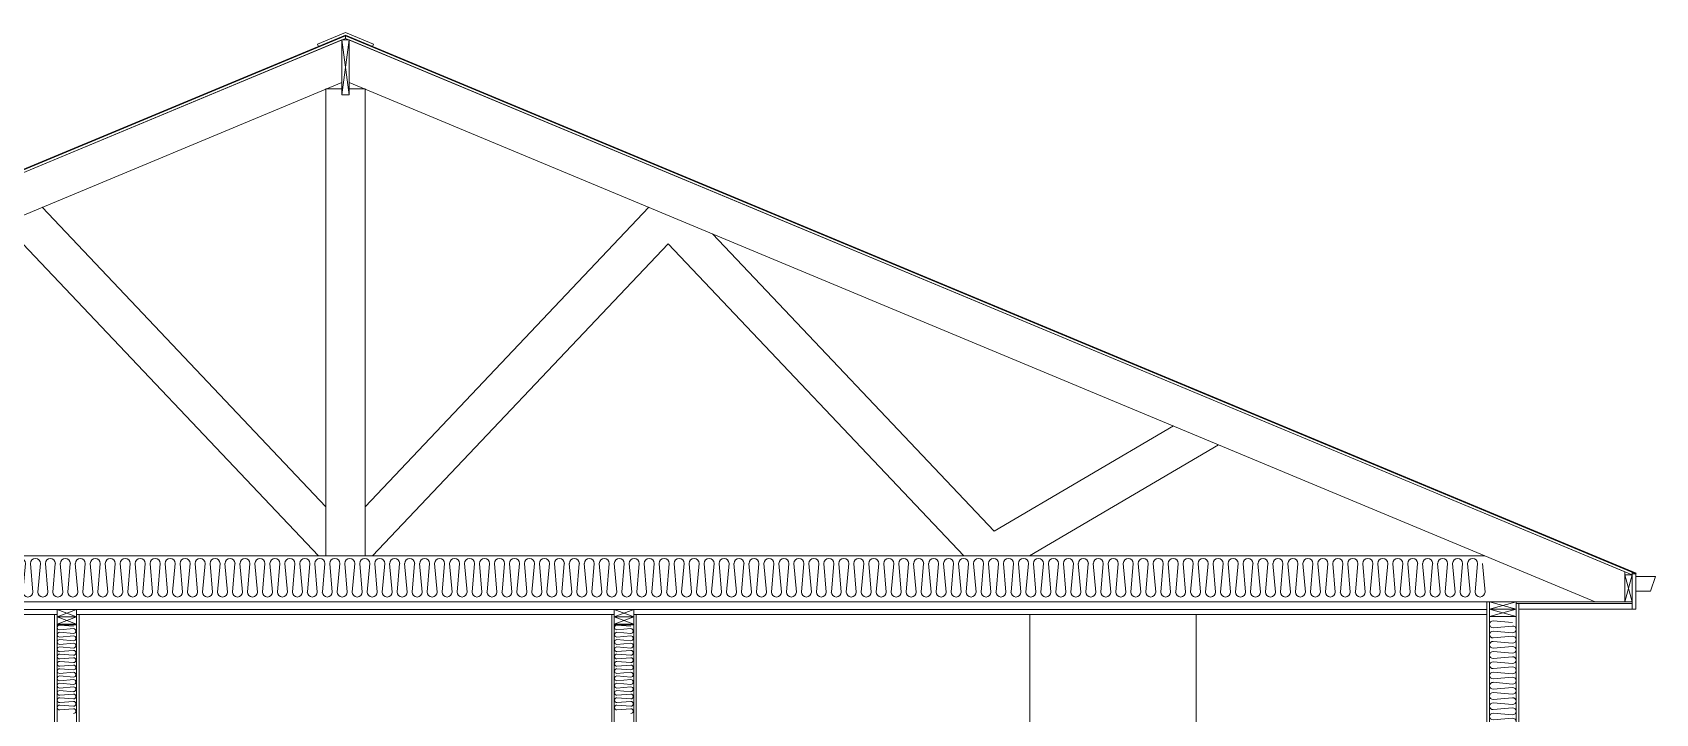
# Model space of a CAD drawing. Header units: inches. Extents: x 99 to 15695, y -7208 to 2559.
# Drawn here: x 13975.1 to 14307.1, y -4124.8 to -3985.5 of the extents above; entities that cross this region are included whole.
import ezdxf

# ---------------------------------------------------------------- set-up
doc = ezdxf.new("R2010")
doc.units = ezdxf.units.IN
doc.header["$LTSCALE"] = 96
doc.header["$MEASUREMENT"] = 0
doc.layers.add('Common', color=4, linetype='Continuous', lineweight=5)
doc.layers.add('Insulate', color=7, linetype='Continuous', lineweight=0, true_color=0x918d8e)

# ---------------------------------------------------------------- blocks, each defined once
blk = doc.blocks.new('*U397')
at = {"layer": 'Insulate', "transparency": 33554687}
for p, q in [((2.92, -0.25), (-2.92, 0.25)), ((-2.92, -1.78), (2.92, -1.27))]:
    blk.add_line(p, q, dxfattribs=at)
for centre, start, end in [((-2.92, -0.76), 90, 270), ((2.92, 0.76), 270, 90)]:
    blk.add_arc(centre, 1.02, start, end, dxfattribs=at)
blk = doc.blocks.new('*U398')
at = {"layer": 'Insulate', "color": 0, "linetype": 'ByBlock', "lineweight": -2, "transparency": 16777216}
for p in [(0, -165.375), (0, -168.4375), (0, -171.5), (0, -174.5625), (0, -177.625), (0, -180.6875), (0, -183.75), (0, -186.8125), (0, -189.875), (0, -192.9375), (0, -196), (0, -199.0625), (0, -202.125), (0, -205.1875), (0, -208.25), (0, -211.3125), (0, -214.375), (0, -217.4375), (0, -220.5), (0, -223.5625), (0, -226.625), (0, -229.6875), (0, -232.75), (0, -235.8125), (0, -238.875), (0, -241.9375), (0, -245), (0, -248.0625), (0, -251.125), (0, -254.1875), (0, -257.25), (0, -260.3125), (0, -263.375), (0, -266.4375), (0, -269.5), (0, -272.5625), (0, -275.625), (0, -278.6875), (0, -281.75), (0, -284.8125), (0, -287.875), (0, -290.9375), (0, -294), (0, -297.0625), (0, -300.125), (0, -303.1875), (0, -306.25), (0, -309.3125), (0, -312.375), (0, -315.4375), (0, -318.5), (0, -321.5625), (0, -324.625), (0, -327.6875), (0, -330.75), (0, -333.8125), (0, -336.875), (0, -339.9375), (0, -343), (0, -346.0625), (0, -349.125), (0, -352.1875), (0, -355.25), (0, -358.3125), (0, -361.375), (0, -364.4375), (0, -367.5), (0, -370.5625), (0, -373.625), (0, -376.6875), (0, -379.75), (0, -382.8125), (0, -385.875), (0, -388.9375), (0, -392), (0, -395.0625), (0, -398.125), (0, -401.1875), (0, -404.25), (0, -407.3125), (0, -410.375), (0, -413.4375), (0, -416.5), (0, -419.5625), (0, -422.625), (0, -425.6875), (0, -428.75), (0, -431.8125), (0, -434.875), (0, -437.9375), (0, -441), (0, -444.0625), (0, -447.125), (0, -450.1875), (0, -453.25), (0, -456.3125), (0, -459.375), (0, -462.4375)]:
    blk.add_blockref('*U397', p, dxfattribs=at)
blk = doc.blocks.new('*U401')
at = {"layer": 'Insulate', "transparency": 33554687}
for p, q in [((2, -0.17), (-2, 0.17)), ((-2, -1.22), (2, -0.87))]:
    blk.add_line(p, q, dxfattribs=at)
for centre, start, end in [((-2, -0.52), 90, 270), ((2, 0.52), 270, 90)]:
    blk.add_arc(centre, 0.696, start, end, dxfattribs=at)
blk = doc.blocks.new('*U402')
at = {"layer": 'Insulate', "color": 0, "linetype": 'ByBlock', "lineweight": -2, "transparency": 16777216}
for p in [(0, 0), (0, -2.09), (0, -4.19), (0, -6.28), (0, -8.38), (0, -10.47), (0, -12.57), (0, -14.66), (0, -16.76), (0, -18.85), (0, -20.95), (0, -23.04), (0, -25.14), (0, -27.23), (0, -29.32), (0, -31.42), (0, -33.51), (0, -35.61), (0, -37.7), (0, -39.8), (0, -41.89), (0, -43.99), (0, -46.08), (0, -48.18), (0, -50.27), (0, -52.36), (0, -54.46), (0, -56.55), (0, -58.65), (0, -60.74), (0, -62.84), (0, -64.93), (0, -67.03), (0, -69.12), (0, -71.22), (0, -73.31), (0, -75.41), (0, -77.5), (0, -79.59), (0, -81.69), (0, -83.78), (0, -85.88), (0, -87.97), (0, -90.07), (0, -92.16), (0, -94.26), (0, -96.35), (0, -98.45), (0, -100.54), (0, -102.63)]:
    blk.add_blockref('*U401', p, dxfattribs=at)
blk = doc.blocks.new('*U407')
at = {"layer": 'Insulate', "transparency": 33554687}
for p, q in [((1.42, -0.12), (-1.42, 0.12)), ((-1.42, -0.86), (1.42, -0.62))]:
    blk.add_line(p, q, dxfattribs=at)
for centre, start, end in [((-1.42, -0.37), 90, 270), ((1.42, 0.37), 270, 90)]:
    blk.add_arc(centre, 0.493, start, end, dxfattribs=at)
blk = doc.blocks.new('*U408')
at = {"layer": 'Insulate', "color": 0, "linetype": 'ByBlock', "lineweight": -2, "transparency": 16777216}
for p in [(0, 0), (0, -1.4875), (0, -2.975), (0, -4.4625), (0, -5.95), (0, -7.4375), (0, -8.925), (0, -10.4125), (0, -11.9), (0, -13.3875), (0, -14.875), (0, -16.3625)]:
    blk.add_blockref('*U407', p, dxfattribs=at)
blk = doc.blocks.new('*U409')
at = {"layer": 'Insulate', "transparency": 33554687}
for p, q in [((1.42, -0.12), (-1.42, 0.12)), ((-1.42, -0.86), (1.42, -0.62))]:
    blk.add_line(p, q, dxfattribs=at)
for centre, start, end in [((-1.42, -0.37), 90, 270), ((1.42, 0.37), 270, 90)]:
    blk.add_arc(centre, 0.493, start, end, dxfattribs=at)
blk = doc.blocks.new('*U410')
at = {"layer": 'Insulate', "color": 0, "linetype": 'ByBlock', "lineweight": -2, "transparency": 16777216}
for p in [(0, 0), (0, -1.4875), (0, -2.975), (0, -4.4625), (0, -5.95), (0, -7.4375), (0, -8.925), (0, -10.4125), (0, -11.9), (0, -13.3875), (0, -14.875), (0, -16.3625)]:
    blk.add_blockref('*U409', p, dxfattribs=at)

msp = doc.modelspace()

# ---------------------------------------------------------------- linework, layer by layer
at = {"layer": 'Common'}
for p, q in [((13775.1, -4096.11), (14039.15, -3986.09)), ((13775.15, -4096.22), (14039.15, -3986.22)), ((13775.9, -4096.45), (14039.15, -3986.77)), ((13777.4, -4095.83), (14038.4, -3987.08)), ((14033.42, -3987.94), (14039.15, -3985.55)), ((14038.4, -3998.33), (14038.4, -3987.08)), ((14038.4, -3987.08), (14039.9, -3987.08)), ((14039.9, -3987.08), (14038.4, -3998.33)), ((14039.9, -3998.33), (14038.4, -3987.08)), ((14038.4, -3998.33), (14038.4, -3987.08)), ((14038.4, -3987.08), (14039.9, -3987.08)), ((14039.15, -3985.55), (14044.88, -3987.94)), ((14039.15, -3986.77), (14039.15, -3986.09)), ((14039.15, -3986.09), (14303.2, -4096.11)), ((14039.15, -3986.22), (14303.15, -4096.22)), ((14302.4, -4096.45), (14039.15, -3986.77)), ((14300.9, -4095.83), (14039.9, -3987.08)), ((14039.9, -3987.08), (14039.9, -3998.33)), ((14039.9, -3987.08), (14039.9, -3998.33)), ((14033.61, -3988.4), (14033.42, -3987.94)), ((14044.88, -3987.94), (14044.69, -3988.4)), ((13783.5, -4101.95), (14038.4, -3995.75)), ((14035.15, -3997.1), (14035.15, -4092.56)), ((14035.15, -3997.1), (14038.4, -3997.1)), ((14294.8, -4101.95), (14039.9, -3995.75)), ((14039.9, -3997.1), (14043.15, -3997.1)), ((14043.15, -3997.1), (14043.15, -4092.56)), ((14039.9, -3998.33), (14038.4, -3998.33)), ((14039.9, -3998.33), (14038.4, -3998.33)), ((14035.15, -4082.52), (13977.1, -4021.29)), ((14043.15, -4082.52), (14101.2, -4021.29)), ((14114.26, -4026.73), (14171.87, -4087.5)), ((14033.64, -4092.56), (13973.15, -4028.75)), ((14044.66, -4092.56), (14105.15, -4028.75)), ((14105.15, -4028.75), (14165.64, -4092.56)), ((14171.87, -4087.5), (14208.52, -4066.01)), ((14179.06, -4092.56), (14217.77, -4069.86)), ((14300.9, -4101.95), (14300.9, -4095.83)), ((14300.9, -4096.45), (14302.4, -4096.45)), ((14302.4, -4096.45), (14300.9, -4101.95)), ((14302.4, -4101.95), (14300.9, -4096.45)), ((14300.9, -4101.95), (14300.9, -4096.45)), ((14300.9, -4096.45), (14302.4, -4096.45)), ((14302.4, -4103.47), (14302.4, -4095.91)), ((14302.4, -4096.22), (14303.15, -4096.22)), ((14302.4, -4096.45), (14302.4, -4101.95)), ((14302.4, -4096.45), (14302.4, -4101.95)), ((14303.2, -4096.11), (14303.15, -4096.22)), ((14303.15, -4103.47), (14303.15, -4096.22)), ((14303.15, -4099.77), (14303.15, -4096.77)), ((14303.15, -4096.77), (14307.15, -4096.77)), ((14307.15, -4096.77), (14306.15, -4099.77)), ((14306.15, -4099.77), (14303.15, -4099.77)), ((13805.65, -4101.95), (14272.65, -4101.95)), ((13805.65, -4103.56), (14272.65, -4103.56)), ((13980.15, -4131.81), (13980.15, -4103.56)), ((13984.15, -4103.56), (13984.15, -4131.81)), ((14094.15, -4131.81), (14094.15, -4103.56)), ((14098.15, -4131.81), (14098.15, -4103.56)), ((14278.65, -4101.95), (14272.52, -4101.95)), ((14272.65, -4212.56), (14272.65, -4101.95)), ((14273.15, -4101.95), (14273.15, -4212.56)), ((14278.65, -4101.95), (14302.4, -4101.95)), ((14278.65, -4224.43), (14278.65, -4101.95)), ((14302.4, -4102.33), (14278.65, -4102.33)), ((14279.15, -4212.56), (14279.15, -4102.33)), ((14303.15, -4103.47), (14279.15, -4103.47)), ((14302.4, -4101.95), (14300.9, -4101.95)), ((14302.4, -4101.95), (14300.9, -4101.95)), ((13805.65, -4104.56), (13980.15, -4104.56)), ((13979.65, -4104.56), (13979.65, -4132.56)), ((13984.15, -4104.56), (14094.15, -4104.56)), ((13984.65, -4104.56), (13984.65, -4132.56)), ((14093.65, -4104.56), (14093.65, -4211.68)), ((14098.15, -4104.56), (14272.65, -4104.56)), ((14098.65, -4104.56), (14098.65, -4211.68)), ((14179.15, -4104.56), (14179.15, -4208.18)), ((14213.15, -4208.18), (14213.15, -4104.56))]:
    msp.add_line(p, q, dxfattribs=at)
at = {"layer": 'Common', "linetype": 'Continuous', "transparency": 33554687}
for p, q in [((14272.25, -4092.56), (13806.05, -4092.56)), ((13984.15, -4103.56), (13980.15, -4105.06)), ((13984.15, -4105.06), (13980.15, -4103.56)), ((14098.15, -4103.56), (14094.15, -4105.06)), ((14098.15, -4105.06), (14094.15, -4103.56)), ((14278.65, -4101.95), (14273.15, -4103.45)), ((14278.65, -4103.45), (14273.15, -4101.95)), ((14273.15, -4103.45), (14278.65, -4103.45)), ((14273.15, -4103.45), (14278.65, -4103.45)), ((14278.65, -4103.45), (14273.15, -4104.95)), ((14278.65, -4104.95), (14273.15, -4103.45)), ((13980.15, -4105.06), (13984.15, -4105.06)), ((13984.15, -4105.06), (13980.15, -4105.06)), ((13984.15, -4105.06), (13980.15, -4106.56)), ((13984.15, -4106.56), (13980.15, -4105.06)), ((13980.15, -4105.06), (13984.15, -4105.06)), ((13984.15, -4106.56), (13980.15, -4106.56)), ((13984.15, -4106.68), (13980.15, -4106.68)), ((14094.15, -4105.06), (14098.15, -4105.06)), ((14098.15, -4105.06), (14094.15, -4105.06)), ((14098.15, -4105.06), (14094.15, -4106.56)), ((14098.15, -4106.56), (14094.15, -4105.06)), ((14094.15, -4105.06), (14098.15, -4105.06)), ((14098.15, -4106.56), (14094.15, -4106.56)), ((14098.15, -4106.68), (14094.15, -4106.68)), ((14273.15, -4104.95), (14278.65, -4104.95)), ((14273.15, -4104.95), (14278.65, -4104.95))]:
    msp.add_line(p, q, dxfattribs=at)

# ---------------------------------------------------------------- block references
at = {"layer": 'Insulate', "rotation": 90.00000258223338}
msp.add_blockref('*U398', (13808.05, -4097.04), dxfattribs=at)
at = {"layer": 'Insulate', "extrusion": (0, 0, -1), "zscale": -1, "rotation": 180}
for name, p in [('*U408', (-13982.11, -4123.93)), ('*U410', (-14096.11, -4123.93)), ('*U402', (-14275.91, -4209.71))]:
    msp.add_blockref(name, p, dxfattribs=at)

doc.saveas('drawing.dxf')
